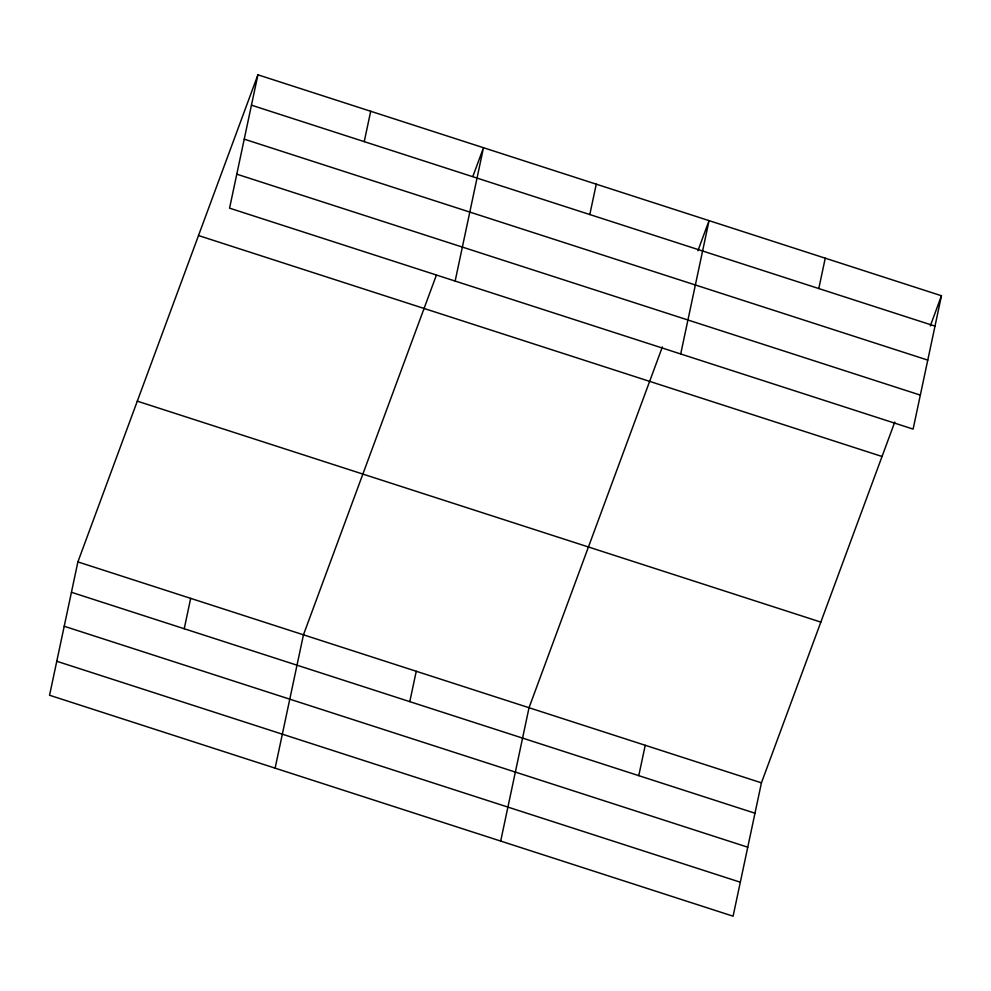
<?xml version="1.0" encoding="UTF-8"?>
<svg xmlns="http://www.w3.org/2000/svg" width="991" height="991" viewBox="0 0 991 991"><rect width="100%" height="100%" fill="white"/><g stroke="black" fill="none" stroke-linecap="round" stroke-linejoin="round"><path stroke-width="1.49" d="M257.908 74.808L229.565 208.16L913.107 429.091L941.45 295.752L257.908 74.808L77.893 561.909L49.55 695.248L733.092 916.192L761.435 782.84L894.774 422.042M184.227 628.728L190.681 598.366M364.242 141.639L370.696 111.265M275.114 768.161L303.457 634.822L436.275 275.448M455.142 281.06L483.484 147.721L472.868 176.423M409.791 701.64L416.245 671.279M589.806 214.539L596.26 184.177M500.69 841.074L529.033 707.723L662.372 346.924M680.706 353.973L709.048 220.634L697.912 250.773M638.774 775.656L645.228 745.282M818.789 288.554L825.243 258.193M930.314 325.89L941.45 295.752M251.454 105.182L934.996 326.113M244.232 139.161L927.774 360.105M236.787 174.168L920.329 395.112M198.51 235.548L882.04 456.492M137.303 401.169L820.833 622.1M77.893 561.909L761.435 782.84M71.439 592.284L754.981 813.215M64.217 626.262L747.747 847.194M56.772 661.27L740.314 882.213"/></g></svg>
